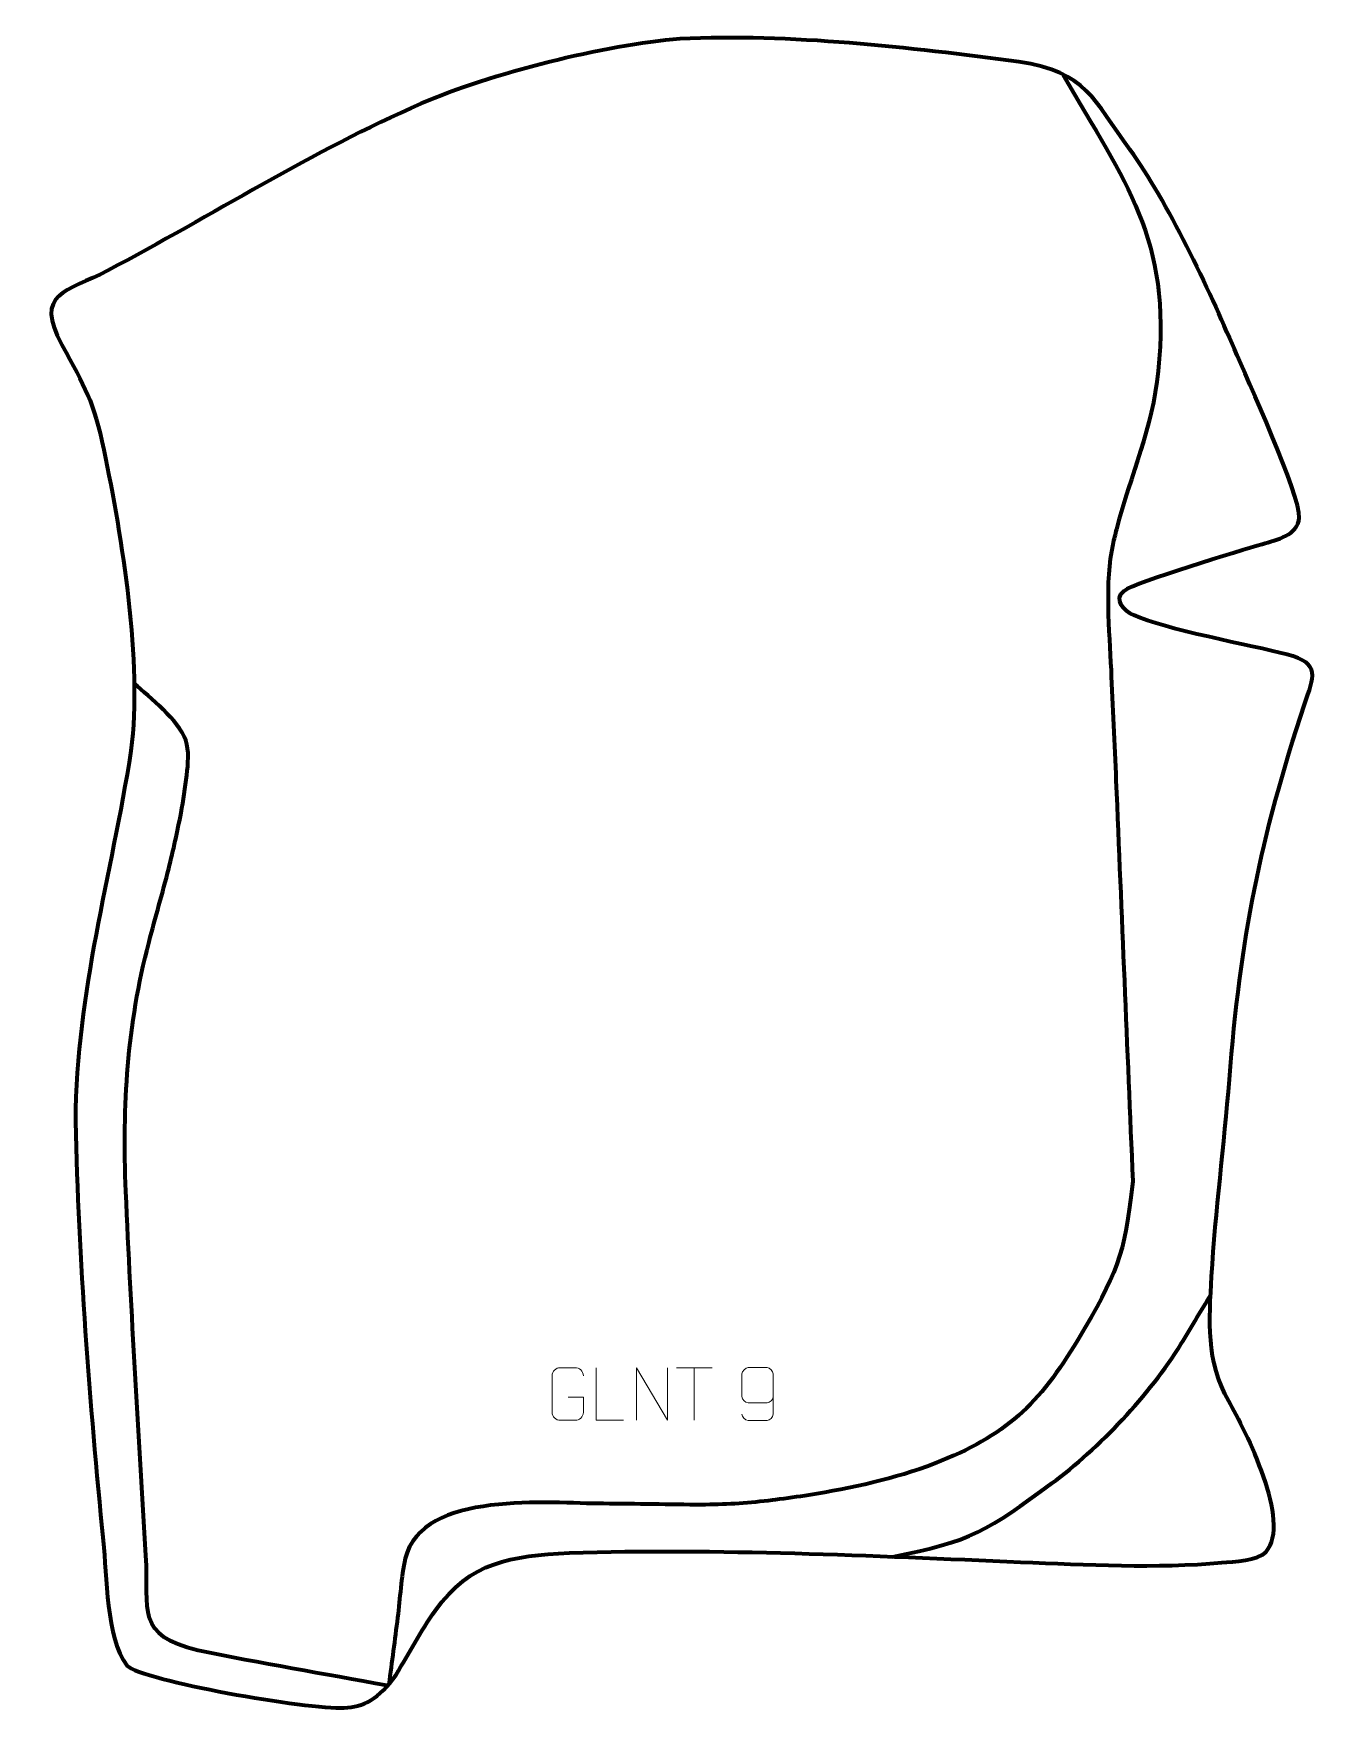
# Model space of a CAD drawing. Header units: millimetres. Extents: x 1047 to 1657, y 0 to 795.
import ezdxf

# ---------------------------------------------------------------- set-up
doc = ezdxf.new("R2010")
doc.units = ezdxf.units.MM
doc.header["$MEASUREMENT"] = 0
doc.layers.add('layer 2', color=7, linetype='Continuous')
doc.layers.add('layer 3', color=7, linetype='Continuous')

msp = doc.modelspace()

# ---------------------------------------------------------------- linework, layer by layer
at = {"layer": 'layer 2', "color": 142, "lineweight": 158}
for points, knots in [([(1534.8879, 775.4161), (1564.3187, 724.2806), (1586.3502, 698.0137), (1579.9689, 635.0695), (1579.9689, 635.0695), (1577.1659, 607.4221), (1567.0617, 586.5744), (1560.1924, 560.1067), (1560.1924, 560.1067), (1559.5669, 557.6966), (1558.9881, 555.2972), (1558.4258, 552.872), (1558.4258, 552.872), (1554.468, 535.1445), (1556.7958, 511.7415), (1557.5978, 493.4348), (1557.5978, 493.4348), (1558.2899, 475.9084), (1559.2074, 458.3903), (1559.965, 440.8662), (1559.965, 440.8662), (1562.6142, 377.5547), (1565.2635, 314.2431), (1567.9127, 250.9316), (1567.9127, 250.9316), (1563.9025, 214.8167), (1560.4774, 207.2013), (1541.8181, 175.7247), (1541.8181, 175.7247), (1523.5348, 144.8823), (1507.7483, 130.3767), (1474.0279, 117.0571), (1474.0279, 117.0571), (1454.9326, 109.7388), (1434.5537, 105.3606), (1414.4062, 102.1013), (1414.4062, 102.1013), (1409.1194, 101.2639), (1403.8365, 100.5298), (1398.5277, 99.8492), (1398.5277, 99.8492), (1398.5277, 99.8492), (1397.101, 99.6727), (1397.101, 99.6727), (1397.101, 99.6727), (1386.5604, 98.3839), (1376.0476, 97.5965), (1365.4257, 97.549), (1365.4257, 97.549), (1365.4257, 97.549), (1363.8572, 97.542), (1363.8572, 97.542), (1363.8572, 97.542), (1348.278, 97.5291), (1332.6601, 98.0128), (1317.0042, 98.0413), (1317.0042, 98.0413), (1291.6304, 98.0874), (1231.0867, 104.6312), (1222.9995, 71.9986), (1222.9995, 71.9986), (1221.1139, 63.1949), (1220.4936, 53.0569), (1219.4063, 44.0185), (1219.4063, 44.0185), (1218.0723, 33.4908), (1216.6437, 22.9748), (1215.2894, 12.4494)], [0, 0, 0, 0, 0.05555556, 0.05555556, 0.05555556, 0.05555556, 0.11111111, 0.11111111, 0.11111111, 0.11111111, 0.16666667, 0.16666667, 0.16666667, 0.16666667, 0.22222222, 0.22222222, 0.22222222, 0.22222222, 0.27777778, 0.27777778, 0.27777778, 0.27777778, 0.33333333, 0.33333333, 0.33333333, 0.33333333, 0.38888889, 0.38888889, 0.38888889, 0.38888889, 0.44444444, 0.44444444, 0.44444444, 0.44444444, 0.5, 0.5, 0.5, 0.5, 0.55555556, 0.55555556, 0.55555556, 0.55555556, 0.61111111, 0.61111111, 0.61111111, 0.61111111, 0.66666667, 0.66666667, 0.66666667, 0.66666667, 0.72222222, 0.72222222, 0.72222222, 0.72222222, 0.77777778, 0.77777778, 0.77777778, 0.77777778, 0.83333333, 0.83333333, 0.83333333, 0.83333333, 0.88888889, 0.88888889, 0.88888889, 0.88888889, 1, 1, 1, 1]), ([(1214.3019, 11.7845), (1184.6141, 17.3608), (1154.2973, 22.2968), (1124.796, 28.4705), (1124.796, 28.4705), (1094.9696, 35.5524), (1101.6484, 47.2543), (1100.1349, 73.4049), (1100.1349, 73.4049), (1096.8037, 130.9628), (1093.0506, 188.3747), (1090.6089, 245.9934), (1090.6089, 245.9934), (1088.9176, 287.377), (1091.1088, 324.1987), (1101.6168, 364.4387), (1101.6168, 364.4387), (1104.6478, 376.0457), (1107.9697, 387.5583), (1110.914, 399.193), (1110.914, 399.193), (1113.0825, 407.9659), (1115.0614, 416.6938), (1116.7594, 425.5712), (1116.7594, 425.5712), (1117.8884, 431.554), (1118.7918, 437.4315), (1119.509, 443.4773), (1119.509, 443.4773), (1120.0587, 448.484), (1120.6691, 455.158), (1119.0537, 460.0026), (1119.0537, 460.0026), (1115.3186, 469.7413), (1102.3393, 479.9872), (1094.5487, 486.9581)], [0, 0, 0, 0, 0.1, 0.1, 0.1, 0.1, 0.2, 0.2, 0.2, 0.2, 0.3, 0.3, 0.3, 0.3, 0.4, 0.4, 0.4, 0.4, 0.5, 0.5, 0.5, 0.5, 0.6, 0.6, 0.6, 0.6, 0.7, 0.7, 0.7, 0.7, 0.8, 0.8, 0.8, 0.8, 1, 1, 1, 1]), ([(1453.9605, 72.9037), (1490.9689, 79.7707), (1499.5224, 85.6047), (1529.5389, 107.6771), (1529.5389, 107.6771), (1552.0522, 124.232), (1576.0418, 149.9015), (1590.773, 173.6105), (1590.773, 173.6105), (1593.3992, 177.8373), (1595.943, 182.1208), (1598.5026, 186.3886), (1598.5026, 186.3886), (1600.5828, 189.8421), (1602.6717, 193.287), (1604.7784, 196.7245)], [0, 0, 0, 0, 0.2, 0.2, 0.2, 0.2, 0.4, 0.4, 0.4, 0.4, 0.6, 0.6, 0.6, 0.6, 1, 1, 1, 1])]:
    msp.add_open_spline(points, degree=3, knots=knots, dxfattribs=at)
at = {"layer": 'layer 3', "color": 242, "lineweight": 158}
msp.add_open_spline([(1230.5778, 761.8383), (1262.8594, 775.8291), (1318.2272, 789.9299), (1353.2442, 792.5018), (1353.2442, 792.5018), (1405.3314, 795.0859), (1462.1482, 788.4915), (1513.9172, 781.73), (1513.9172, 781.73), (1546.4348, 776.5318), (1548.8569, 764.1881), (1566.7141, 739.8701), (1566.7141, 739.8701), (1584.037, 716.2798), (1604.3861, 673.1253), (1616.0816, 645.373), (1616.0816, 645.373), (1621.837, 631.819), (1647.6401, 575.9127), (1646.7944, 565.4928), (1646.7944, 565.4928), (1646.1083, 557.0387), (1636.3027, 555.1265), (1629.263, 553.0422), (1629.263, 553.0422), (1619.2775, 550.064), (1569.0478, 535.1538), (1563.7776, 530.8667), (1563.7776, 530.8667), (1558.6432, 526.6899), (1563.7713, 521.3247), (1568.3822, 519.2292), (1568.3822, 519.2292), (1582.7602, 512.6947), (1623.8602, 505.0044), (1641.1072, 500.6644), (1641.1072, 500.6644), (1657.3713, 496.125), (1653.8502, 490.4612), (1649.3122, 476.9554), (1649.3122, 476.9554), (1628.3305, 413.3751), (1618.9388, 365.8183), (1613.7082, 299.1029), (1613.7082, 299.1029), (1611.2533, 268.1017), (1607.196, 236.6984), (1605.2692, 205.8076), (1605.2692, 205.8076), (1604.1169, 185.1123), (1602.6205, 165.2488), (1613.4162, 146.6259), (1613.4162, 146.6259), (1621.3209, 132.6505), (1643.5259, 89.2723), (1631.0989, 75.1502), (1631.0989, 75.1502), (1627.429, 70.9798), (1615.6278, 70.6026), (1610.1983, 70.1059), (1610.1983, 70.1059), (1579.3937, 67.2883), (1545.7295, 69.0756), (1514.7394, 70.3733), (1514.7394, 70.3733), (1444.7652, 73.2914), (1370.6479, 76.9622), (1300.8339, 74.7607), (1300.8339, 74.7607), (1273.1329, 73.0472), (1254.0549, 70.898), (1237.2386, 47.2773), (1237.2386, 47.2773), (1230.2788, 37.5014), (1224.9383, 27.0871), (1218.7036, 16.9491), (1218.7036, 16.9491), (1210.5851, 5.2279), (1203.0292, 1.585), (1194.1462, 1.2016), (1194.1462, 1.2016), (1176.7391, 0.4504), (1098.4287, 14.0127), (1091.0642, 21.3704), (1091.0642, 21.3704), (1081.053, 34.3125), (1081.6351, 63.8964), (1079.8724, 80.5014), (1079.8724, 80.5014), (1073.2474, 145.7265), (1068.219, 213.7769), (1066.6524, 279.298), (1066.6524, 279.298), (1067.2212, 341.8601), (1083.475, 394.5352), (1093.0113, 455.05), (1093.0113, 455.05), (1098.4437, 497.109), (1088.7645, 555.8785), (1080.1518, 597.7127), (1080.1518, 597.7127), (1075.3246, 620.7083), (1071.2147, 627.3731), (1060.2751, 647.4932), (1060.2751, 647.4932), (1046.8238, 672.2327), (1062.4812, 672.4397), (1082.0084, 682.7192), (1082.0084, 682.7192), (1131.8437, 708.9535), (1178.6834, 739.2407), (1230.5778, 761.8383)], degree=3, knots=[0, 0, 0, 0, 0.03448276, 0.03448276, 0.03448276, 0.03448276, 0.06896552, 0.06896552, 0.06896552, 0.06896552, 0.10344828, 0.10344828, 0.10344828, 0.10344828, 0.13793103, 0.13793103, 0.13793103, 0.13793103, 0.17241379, 0.17241379, 0.17241379, 0.17241379, 0.20689655, 0.20689655, 0.20689655, 0.20689655, 0.24137931, 0.24137931, 0.24137931, 0.24137931, 0.27586207, 0.27586207, 0.27586207, 0.27586207, 0.31034483, 0.31034483, 0.31034483, 0.31034483, 0.34482759, 0.34482759, 0.34482759, 0.34482759, 0.37931034, 0.37931034, 0.37931034, 0.37931034, 0.4137931, 0.4137931, 0.4137931, 0.4137931, 0.44827586, 0.44827586, 0.44827586, 0.44827586, 0.48275862, 0.48275862, 0.48275862, 0.48275862, 0.51724138, 0.51724138, 0.51724138, 0.51724138, 0.55172414, 0.55172414, 0.55172414, 0.55172414, 0.5862069, 0.5862069, 0.5862069, 0.5862069, 0.62068966, 0.62068966, 0.62068966, 0.62068966, 0.65517241, 0.65517241, 0.65517241, 0.65517241, 0.68965517, 0.68965517, 0.68965517, 0.68965517, 0.72413793, 0.72413793, 0.72413793, 0.72413793, 0.75862069, 0.75862069, 0.75862069, 0.75862069, 0.79310345, 0.79310345, 0.79310345, 0.79310345, 0.82758621, 0.82758621, 0.82758621, 0.82758621, 0.86206897, 0.86206897, 0.86206897, 0.86206897, 0.89655172, 0.89655172, 0.89655172, 0.89655172, 0.93103448, 0.93103448, 0.93103448, 0.93103448, 1, 1, 1, 1], dxfattribs=at)
at = {"layer": 'layer 3', "color": 250, "lineweight": 9}
for points, knots in [([(1300.3192, 148.5428), (1300.3192, 148.5428), (1307.4873, 148.5428), (1307.4873, 148.5428), (1307.4873, 148.5428), (1307.4873, 148.5428), (1307.4873, 141.3747), (1307.4873, 141.3747), (1307.4873, 141.3747), (1307.3476, 139.0513), (1305.6704, 137.5717), (1303.5226, 137.5609), (1303.5226, 137.5609), (1301.1908, 137.5613), (1298.8588, 137.5613), (1296.5273, 137.5609), (1296.5273, 137.5609), (1294.6024, 137.4555), (1292.6302, 139.34), (1292.6414, 141.3573), (1292.6414, 141.3573), (1292.6418, 147.1274), (1292.6418, 152.8971), (1292.6414, 158.6664), (1292.6414, 158.6664), (1292.6456, 160.8045), (1294.3924, 162.5237), (1296.5447, 162.5103), (1296.5447, 162.5103), (1298.8704, 162.5103), (1301.1965, 162.5103), (1303.5226, 162.5103), (1303.5226, 162.5103), (1305.4693, 162.5457), (1307.4607, 161.0542), (1307.4873, 158.6165)], [0, 0, 0, 0, 0.1, 0.1, 0.1, 0.1, 0.2, 0.2, 0.2, 0.2, 0.3, 0.3, 0.3, 0.3, 0.4, 0.4, 0.4, 0.4, 0.5, 0.5, 0.5, 0.5, 0.6, 0.6, 0.6, 0.6, 0.7, 0.7, 0.7, 0.7, 0.8, 0.8, 0.8, 0.8, 1, 1, 1, 1]), ([(1326.5389, 137.557), (1326.5389, 137.557), (1313.5898, 137.557), (1313.5898, 137.557), (1313.5898, 137.557), (1313.5898, 137.557), (1313.5898, 162.5106), (1313.5898, 162.5106)], [0, 0, 0, 0, 0.33333333, 0.33333333, 0.33333333, 0.33333333, 1, 1, 1, 1]), ([(1332.737, 137.5571), (1332.737, 137.5571), (1332.737, 162.5106), (1332.737, 162.5106), (1332.737, 162.5106), (1332.737, 162.5106), (1347.3918, 137.5571), (1347.3918, 137.5571), (1347.3918, 137.5571), (1347.3918, 137.5571), (1347.3918, 162.5106), (1347.3918, 162.5106)], [0, 0, 0, 0, 0.25, 0.25, 0.25, 0.25, 0.5, 0.5, 0.5, 0.5, 1, 1, 1, 1]), ([(1382.6345, 140.4931), (1382.6586, 139.1536), (1384.0148, 137.5003), (1385.5867, 137.5347), (1385.5867, 137.5347), (1388.5715, 137.535), (1391.5567, 137.535), (1394.5421, 137.5347), (1394.5421, 137.5347), (1395.7612, 137.5197), (1397.4894, 138.9573), (1397.4944, 140.4931), (1397.4944, 140.4931), (1397.4941, 146.8535), (1397.4941, 153.2143), (1397.4944, 159.5751), (1397.4944, 159.5751), (1397.4897, 160.738), (1395.7612, 162.5091), (1394.5421, 162.5335), (1394.5421, 162.5335), (1391.5567, 162.5332), (1388.5715, 162.5332), (1385.5867, 162.5335), (1385.5867, 162.5335), (1384.3086, 162.4897), (1382.6389, 160.8752), (1382.6345, 159.5751), (1382.6345, 159.5751), (1382.6345, 155.9917), (1382.6345, 152.4087), (1382.6345, 148.8259), (1382.6345, 148.8259), (1382.673, 147.3477), (1384.2557, 145.9148), (1385.5867, 145.9169), (1385.5867, 145.9169), (1388.5715, 145.9166), (1391.5567, 145.9166), (1394.5421, 145.9169), (1394.5421, 145.9169), (1395.8716, 145.9119), (1397.5146, 147.4191), (1397.4729, 148.8477)], [0, 0, 0, 0, 0.08333333, 0.08333333, 0.08333333, 0.08333333, 0.16666667, 0.16666667, 0.16666667, 0.16666667, 0.25, 0.25, 0.25, 0.25, 0.33333333, 0.33333333, 0.33333333, 0.33333333, 0.41666667, 0.41666667, 0.41666667, 0.41666667, 0.5, 0.5, 0.5, 0.5, 0.58333333, 0.58333333, 0.58333333, 0.58333333, 0.66666667, 0.66666667, 0.66666667, 0.66666667, 0.75, 0.75, 0.75, 0.75, 0.83333333, 0.83333333, 0.83333333, 0.83333333, 1, 1, 1, 1])]:
    msp.add_open_spline(points, degree=3, knots=knots, dxfattribs=at)
for points in [[(1351.5708, 162.4871), (1351.5708, 162.4871), (1368.558, 162.4871), (1368.558, 162.4871)], [(1360.0646, 137.5571), (1360.0646, 137.5571), (1360.0646, 162.5106), (1360.0646, 162.5106)]]:
    msp.add_open_spline(points, degree=3, dxfattribs=at)

doc.saveas('drawing.dxf')
